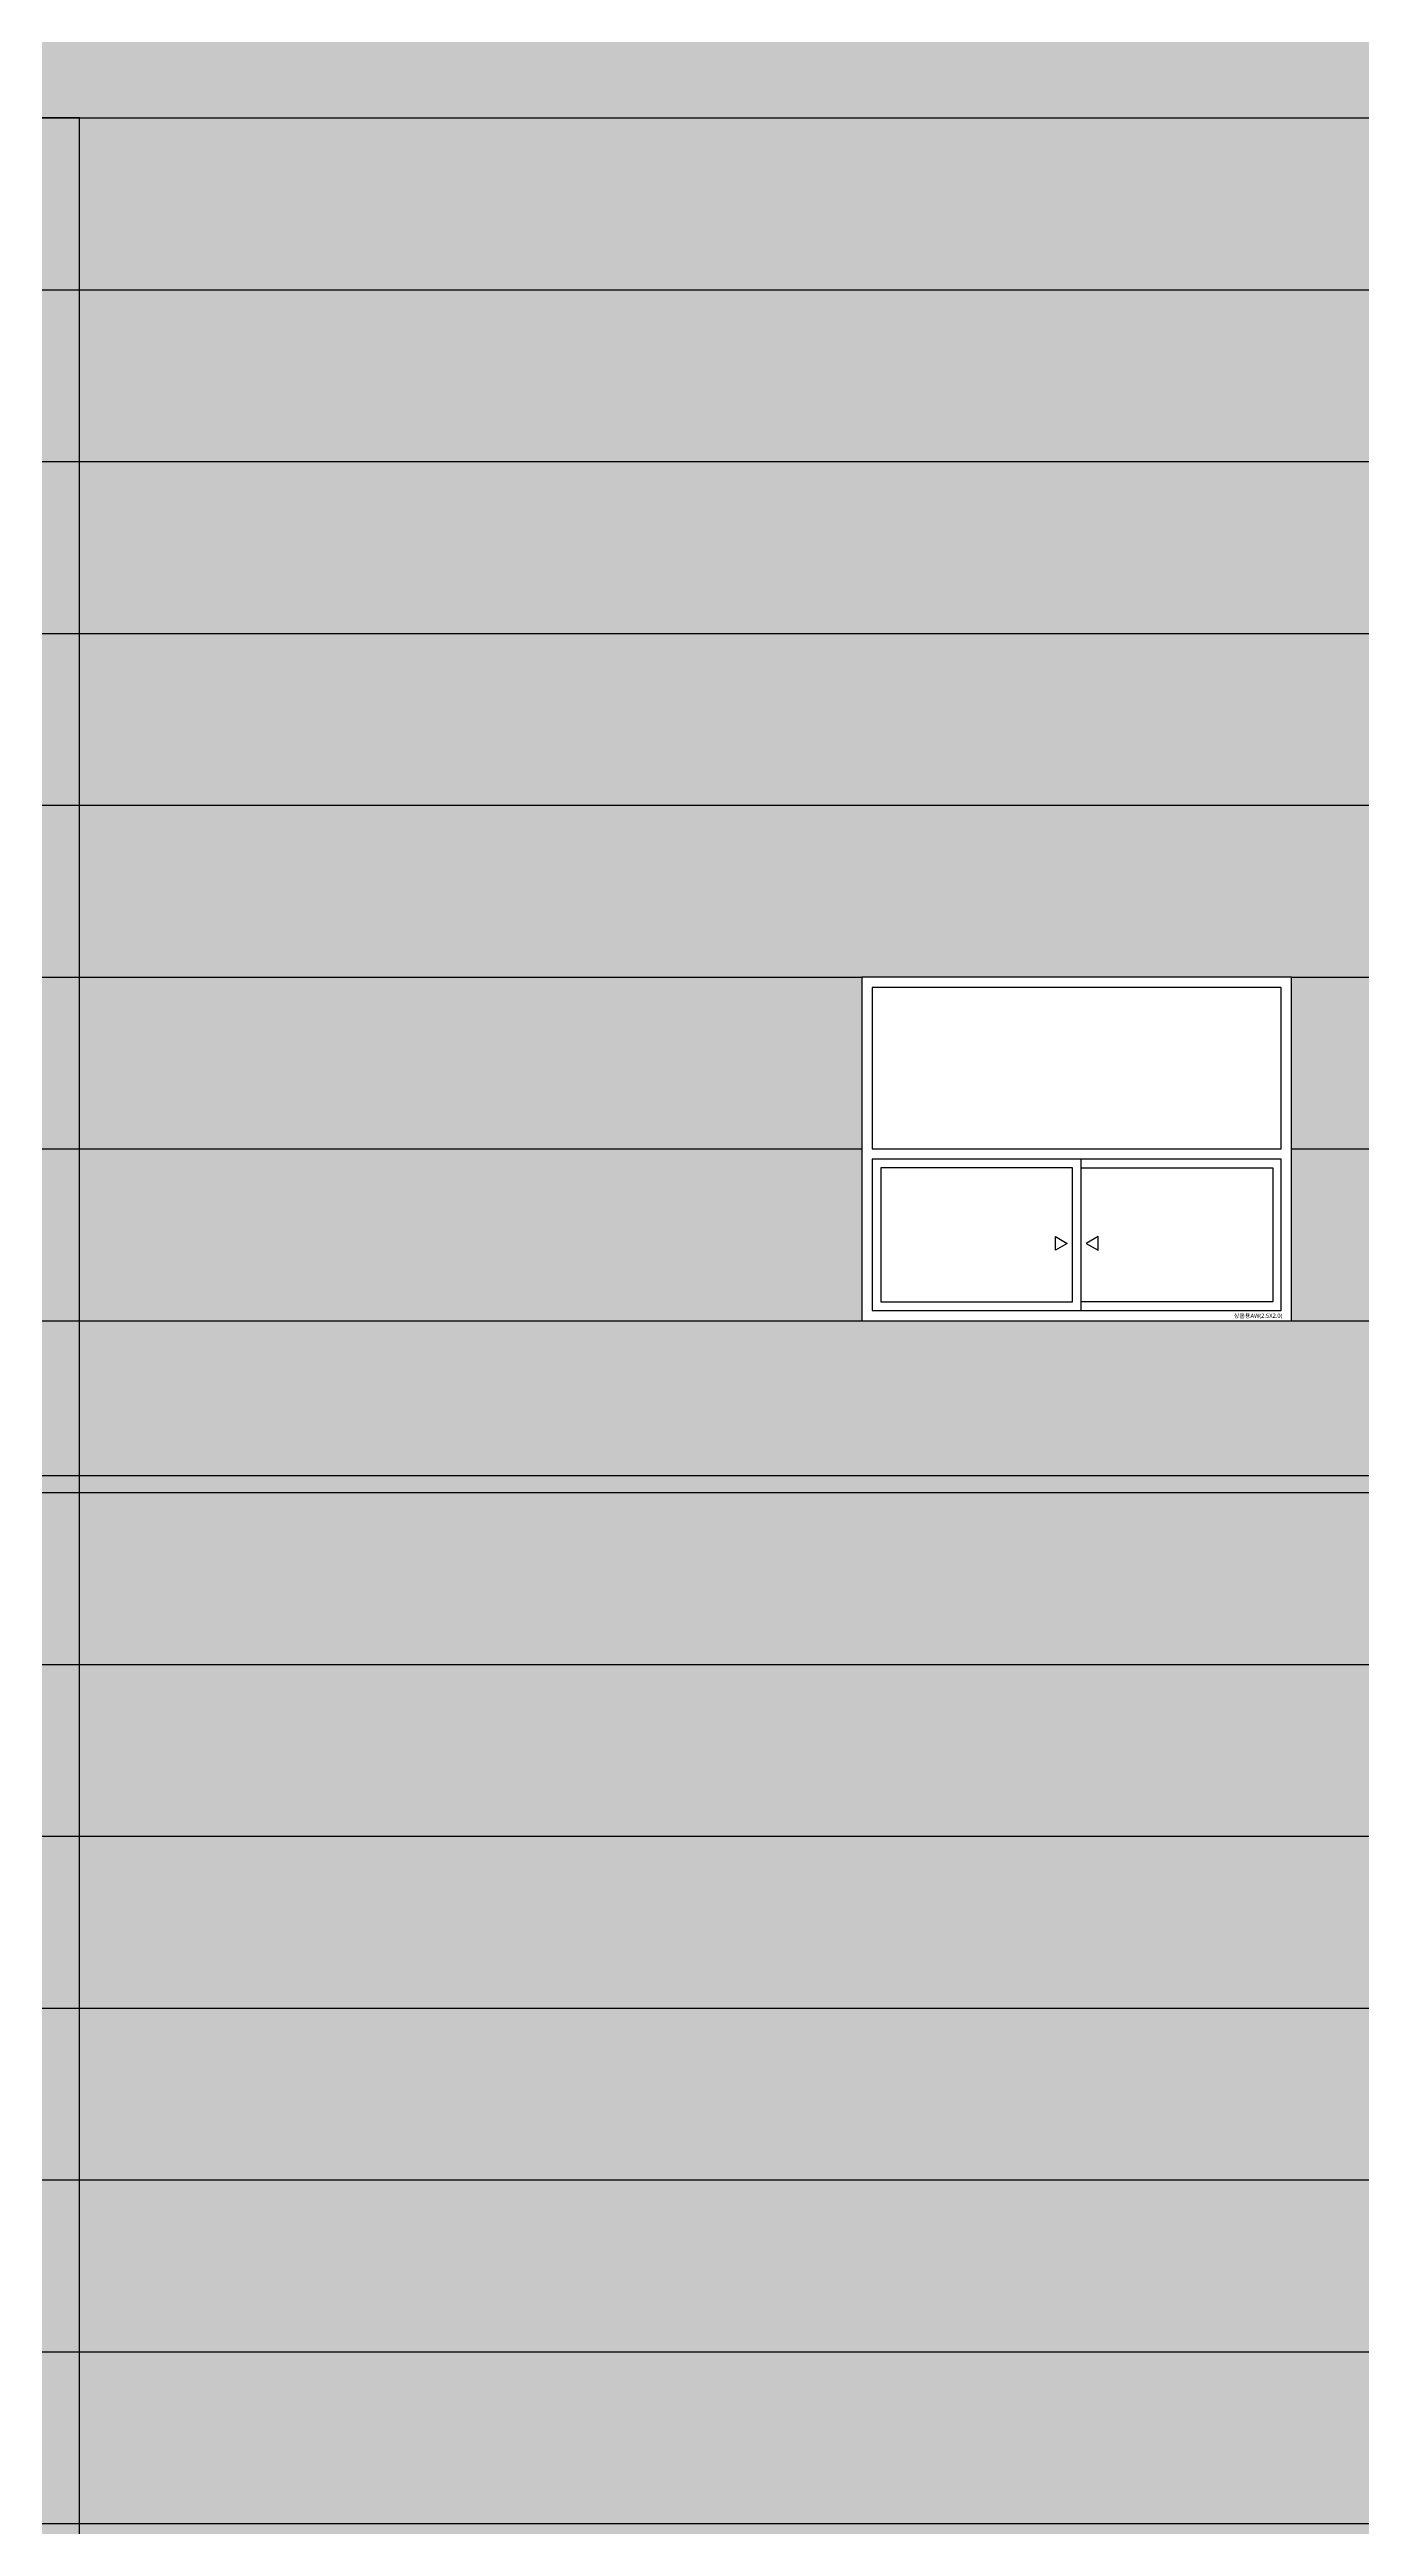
# Model space of a CAD drawing. Header units: millimetres. Extents: x 37653813 to 38677796, y 586285 to 874285.
# Drawn here: x 37969349 to 37976980, y 810526 to 824941 of the extents above; entities that cross this region are included whole.
import ezdxf

# ---------------------------------------------------------------- set-up
doc = ezdxf.new("R2010")
doc.units = ezdxf.units.MM
doc.header["$LTSCALE"] = 1000
doc.header["$MEASUREMENT"] = 0
doc.layers.get('0').update_dxf_attribs({"linetype": 'CONTINUOUS'})
doc.layers.get('Defpoints').update_dxf_attribs({"color": 161, "linetype": 'CONTINUOUS'})
for name, color, linetype in [('cen', 1, 'CONTINUOUS'), ('HAT-253', 253, 'CONTINUOUS'), ('WID', 4, 'CONTINUOUS'), ('WIN-G', 252, 'CONTINUOUS'), ('먹-적색 14', 14, 'CONTINUOUS'), ('먹-적색(가로선) 26', 26, 'CONTINUOUS'), ('먹-흰색 255', 255, 'CONTINUOUS')]:
    doc.layers.add(name, color=color, linetype=linetype)
doc.styles.add('나눔바른고딕', font='NanumBarunGothic.ttf')

# ---------------------------------------------------------------- blocks, each defined once
blk = doc.blocks.new('2500x2000 aw')
blk.add_wipeout([(0, 2000), (0, 0), (2500, 0), (2500, 2000)])
at = {"layer": 'WID', "ltscale": 1000}
blk.add_line((1275, 940), (1275, 60), dxfattribs=at)
for points in [[(0, 0), (2500, 0), (2500, 2000), (0, 2000)], [(2440, 1940), (60, 1940), (60, 1000), (2440, 1000)], [(60, 60), (2440, 60), (2440, 940), (60, 940)]]:
    blk.add_lwpolyline(points, close=True, dxfattribs=at)
at = {"layer": 'WIN-G'}
for points in [[(1225, 890), (110, 890), (110, 110), (1225, 110)], [(1126, 490), (1195, 450), (1126, 410)], [(1374, 490), (1305, 450), (1374, 410)]]:
    blk.add_lwpolyline(points, close=True, dxfattribs=at)
blk.add_lwpolyline([(1275, 890), (2390, 890), (2390, 110), (1275, 110)], dxfattribs=at)
at = {"layer": 'Defpoints', "style": '나눔바른고딕'}
blk.add_text('상온용AW(2.5X2.0)', height=25, dxfattribs=at).set_placement((2164, 17))

msp = doc.modelspace()

# ---------------------------------------------------------------- hatches: boundary and pattern name
at = {"layer": '먹-적색 14', "ltscale": 0.1}
h = msp.add_hatch(dxfattribs=at)
h.set_pattern_fill('DOTS', color=256, scale=3000)
h.paths.add_polyline_path([(37969524, 764764.6), (37975117.2, 768642.5), (37976123.3, 768642.5), (37980849, 771661.7), (37980849, 775942.5), (37980849, 831692.5), (37969524, 831692.5)])
at = {"layer": '먹-흰색 255', "ltscale": 0.1}
h = msp.add_hatch(dxfattribs=at)
h.set_pattern_fill('DOTS', color=256, scale=3000)
h.paths.add_polyline_path([(37803499, 825442.5), (37969524, 825442.5), (37969524, 776642.5), (37803499, 776642.5)])

# ---------------------------------------------------------------- linework, layer by layer
at = {"layer": 'cen', "ltscale": 5}
msp.add_line((37725834.4, 816642.5), (37997018.4, 816642.5), dxfattribs=at)
at = {"layer": 'HAT-253', "ltscale": 0.1}
for points in [[(37803499, 824542.5), (37969524, 824542.5)], [(37803499, 823542.5), (37969524, 823542.5)], [(37803499, 822542.5), (37969524, 822542.5)], [(37803499, 821542.5), (37969524, 821542.5)], [(37803499, 820542.5), (37969524, 820542.5)], [(37803499, 819542.5), (37969524, 819542.5)], [(37803499, 818542.5), (37969524, 818542.5)], [(37803499, 817542.5), (37969524, 817542.5)], [(37803499, 816542.5), (37969524, 816542.5)], [(37803499, 815542.5), (37969524, 815542.5)], [(37803499, 814542.5), (37969524, 814542.5)], [(37803499, 813542.5), (37969524, 813542.5)], [(37803499, 812542.5), (37969524, 812542.5)], [(37803499, 811542.5), (37969524, 811542.5)], [(37803499, 810542.5), (37969524, 810542.5)]]:
    msp.add_lwpolyline(points, dxfattribs=at)
msp.add_lwpolyline([(37803499, 775542.5), (37969524, 775542.5), (37969524, 824542.5), (37803499, 824542.5)], close=True, dxfattribs=at)
at = {"layer": '먹-적색(가로선) 26', "ltscale": 0.1}
for points in [[(37969524, 824542.5), (37984449, 824542.5)], [(37969524, 823542.5), (37984449, 823542.5)], [(37969524, 822542.5), (37984449, 822542.5)], [(37969524, 821542.5), (37984449, 821542.5)], [(37969524, 820542.5), (37984449, 820542.5)], [(37969524, 819542.5), (37984449, 819542.5)], [(37969524, 818542.5), (37984449, 818542.5)], [(37969524, 818542.5), (37984449, 818542.5)], [(37969524, 817542.5), (37984449, 817542.5)], [(37969524, 817542.5), (37984449, 817542.5)], [(37969524, 816542.5), (37984449, 816542.5)], [(37969524, 816542.5), (37984449, 816542.5)], [(37969524, 815542.5), (37984449, 815542.5)], [(37969524, 815542.5), (37984449, 815542.5)], [(37969524, 814542.5), (37984449, 814542.5)], [(37969524, 813542.5), (37984449, 813542.5)], [(37969524, 812542.5), (37984449, 812542.5)], [(37969524, 811542.5), (37984449, 811542.5)], [(37969524, 810542.5), (37984449, 810542.5)]]:
    msp.add_lwpolyline(points, dxfattribs=at)

# ---------------------------------------------------------------- next in the draw order: block references
at = {"layer": 'HAT-253'}
msp.add_blockref('2500x2000 aw', (37974074, 817542.5), dxfattribs=at)

doc.saveas('drawing.dxf')
